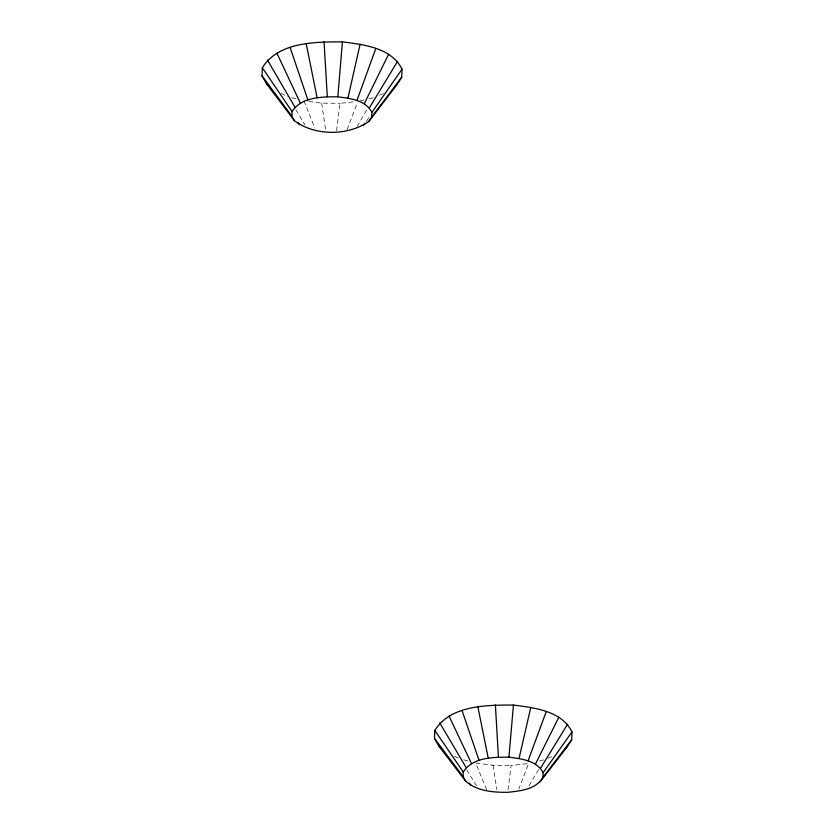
<?xml version="1.0" encoding="UTF-8"?>
<svg xmlns="http://www.w3.org/2000/svg" width="834" height="834" viewBox="0 0 834 834"><rect width="100%" height="100%" fill="white"/><g stroke="black" fill="none" stroke-linecap="round" stroke-linejoin="round"><path stroke-width="0.63" stroke-dasharray="4.17 3.13" d="M508.073 789.735L511.075 765.424L528.6 763.548L518.873 788.797M336.592 130.688L340.011 103.333L354.033 101.831M347.09 129.666L356.962 103.781M357.119 126.403L366.824 109.754M529.048 785.722L539.285 768.395M366.355 121.243L370.077 116.02M379.449 95.222L383.859 93.356M547.938 758.242L552.671 756.24M360.33 100.831L364.041 99.934M368.993 98.746L373.934 97.547M539.535 760.91L544.404 759.732M308.997 101.519L321.622 103.145L340.011 103.333M486.66 789.746L475.651 762.995L493.019 765.237L511.075 765.424M291.817 97.63L299.093 99.569M463.735 759.816L468.499 761.088M281.204 93.46L288.178 96.65M454.457 756.24L459.023 758.335M466.811 769.845L476.787 786.316M295.893 109.671L304.89 124.86M303.941 100.862L314.877 128.144M493.019 765.237L496.845 789.631M321.622 103.145L325.75 130.573"/><path stroke-width="1.25" d="M465.674 781.124L463.099 776.642L463.256 772.013C472.576 757.22 493.29 757.126 508.928 757.189C521.094 758.742 536.981 760.452 543.08 772.753L542.924 777.371C536.106 789.464 520.207 790.976 507.76 792.3C493.259 792.436 476.985 791.247 465.674 781.124L438.851 746.138L434.483 738.413L434.795 730.469C450.548 705.022 486.847 705.032 513.442 705.074C534.302 707.764 561.616 710.714 571.978 731.898L571.665 739.841L566.693 747.462L540.057 781.812M262.022 75.831L262.345 67.742C278.389 41.846 315.335 41.856 342.42 41.888C363.655 44.629 391.469 47.642 402.019 69.201L401.707 77.291L396.64 85.058L368.795 121.483C347.653 136.067 315.127 136.13 294.423 120.711L266.473 83.702L262.022 75.831L291.879 116.218L294.423 120.711M291.879 116.218L292.056 111.589C301.439 96.827 322.153 96.734 337.822 96.817C349.957 98.391 365.845 100.101 371.87 112.423L371.693 117.041L368.795 121.483M337.822 96.817L342.42 41.888M508.928 757.189L513.442 705.074M347.924 98.12L360.1 44.171M519.04 758.481L530.81 707.315M356.931 100.528L375.863 48.382M528.068 760.869L546.291 711.444M364.229 103.875L388.644 54.231M535.386 764.215L558.843 717.198M369.326 107.93L397.568 61.341M540.505 768.26L567.6 724.173M371.87 112.423L402.019 69.201M543.08 772.753L571.978 731.898M363.384 125.434L364.875 123.338M371.693 117.041L401.707 77.291M542.924 777.371L571.665 739.841M394.534 86.59L396.64 85.058M564.628 748.974L566.693 747.462M266.473 83.702L269.445 86.069M438.851 746.138L440.8 747.681M434.483 738.413L463.099 776.642M469.302 783.105L470.793 785.18M298.009 122.64L299.521 124.766M434.795 730.469L463.256 772.013M262.345 67.742L292.056 111.589M439.768 722.838L466.123 767.572M267.401 59.985L294.955 107.159M449.067 716.052L471.512 763.621M276.878 53.074L300.365 103.207M462.057 710.568L479.05 760.42M290.107 47.486L307.923 100.017M477.861 706.763L488.234 758.189M306.182 43.608L317.108 97.797M324.03 41.7L327.314 96.713M495.386 704.886L498.419 757.095"/></g></svg>
